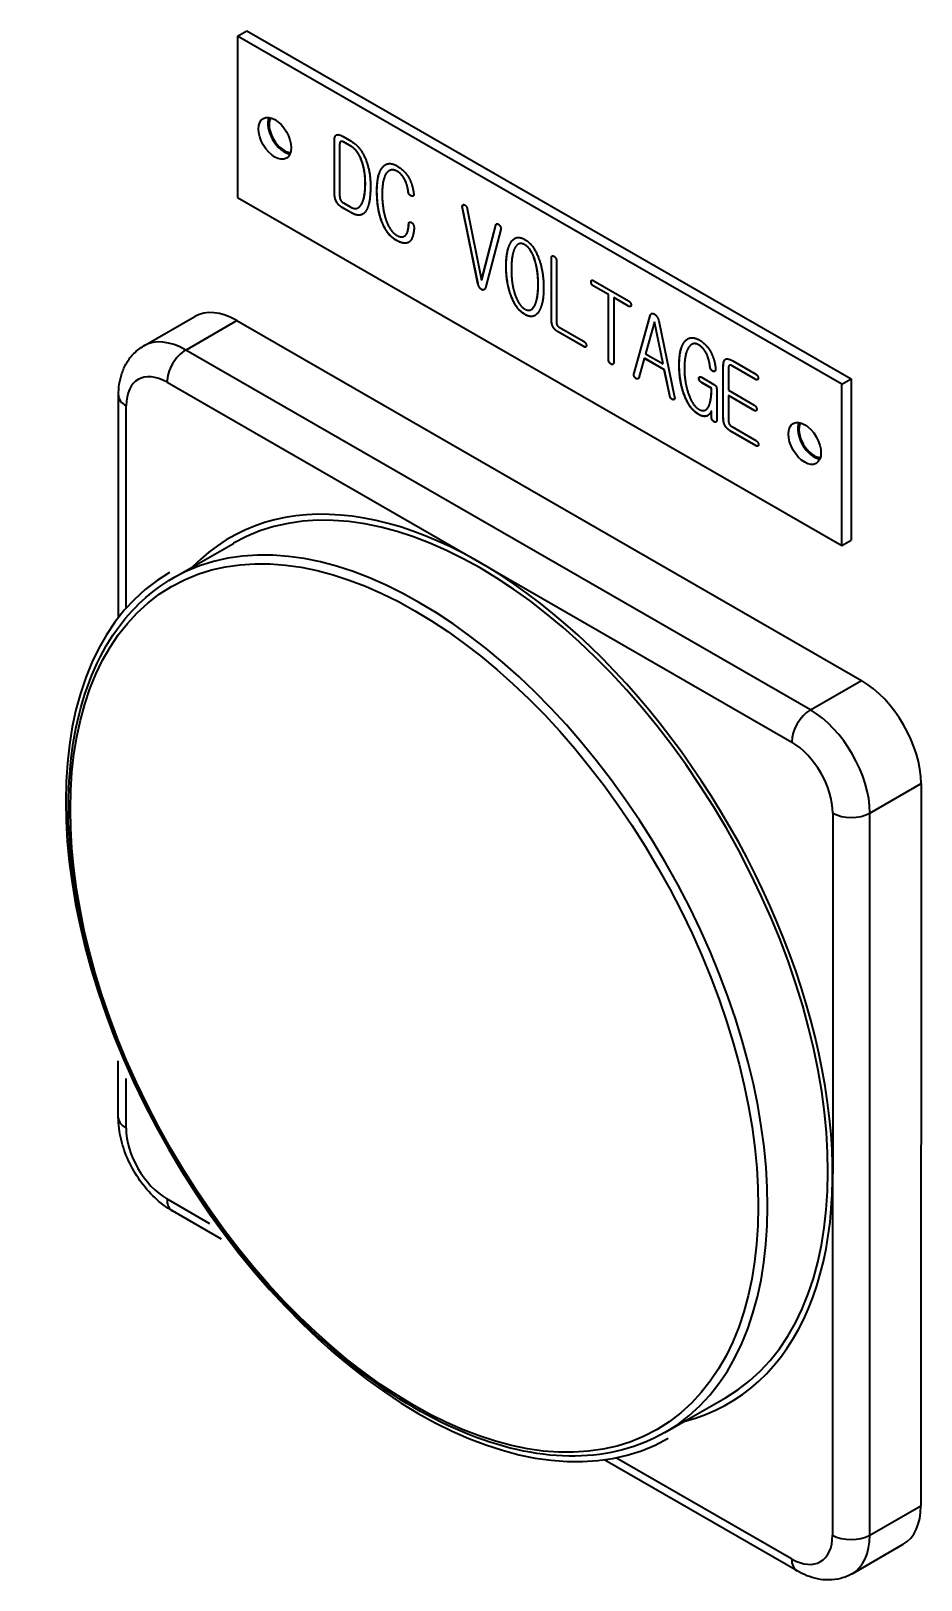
# Model space of a CAD drawing. Header units: inches. Extents: x 6934 to 18973, y 4254 to 7629.
# Drawn here: x 10695 to 10749.2, y 6922 to 7016.3 of the extents above; entities that cross this region are included whole.
import ezdxf

# ---------------------------------------------------------------- set-up
doc = ezdxf.new("R2010")
doc.units = ezdxf.units.IN
doc.header["$MEASUREMENT"] = 0
doc.layers.add('POWER SUPPLY CASE OUTLINE$0$가시적인 것(ISO)', color=3, linetype='Continuous', lineweight=40, true_color=0x00ff00)
doc.layers.add('POWER SUPPLY CASE OUTLINE$0$가시적인 좁은 것(ISO)', color=3, linetype='Continuous', lineweight=35, true_color=0x00ff00)

msp = doc.modelspace()

# ---------------------------------------------------------------- linework, layer by layer
at = {"layer": 'POWER SUPPLY CASE OUTLINE$0$가시적인 것(ISO)'}
for p, q in [((10707.596, 7015.944), (10708.162, 7016.27)), ((10744.365, 6994.77), (10707.596, 7015.944)), ((10707.596, 7015.944), (10707.596, 7006.133)), ((10708.162, 7016.27), (10744.931, 6995.095)), ((10714.007, 7009.852), (10714.504, 7009.565)), ((10713.484, 7006.411), (10713.484, 7009.619)), ((10713.489, 7006.414), (10713.489, 7009.623)), ((10713.802, 7009.383), (10713.802, 7006.222)), ((10713.863, 7009.537), (10713.869, 7009.541)), ((10714.52, 7009.23), (10714.032, 7009.511)), ((10714.525, 7009.234), (10714.038, 7009.514)), ((10716.809, 7007.761), (10716.815, 7007.764)), ((10707.596, 7006.133), (10744.365, 6984.959)), ((10717.977, 7006.469), (10717.982, 7006.472)), ((10714.514, 7005.201), (10713.945, 7005.528)), ((10714.52, 7005.204), (10713.951, 7005.532)), ((10714.032, 7005.804), (10714.484, 7005.545)), ((10714.926, 7005.511), (10714.932, 7005.514)), ((10721.275, 7005.494), (10721.281, 7005.498)), ((10722.219, 7000.889), (10721.275, 7005.494)), ((10722.224, 7000.892), (10721.281, 7005.498)), ((10721.567, 7005.451), (10722.444, 7001.114)), ((10718.002, 7004.52), (10718.008, 7004.524)), ((10722.444, 7001.114), (10723.301, 7004.446)), ((10722.45, 7001.118), (10723.307, 7004.45)), ((10723.609, 7004.192), (10722.67, 7000.635)), ((10723.301, 7004.446), (10723.307, 7004.45)), ((10717.733, 7003.78), (10717.739, 7003.783)), ((10724.663, 7003.291), (10724.669, 7003.294)), ((10726.686, 6998.707), (10726.686, 7002.438)), ((10726.692, 6998.711), (10726.692, 7002.441)), ((10727.004, 7002.254), (10727.004, 6998.53)), ((10722.219, 7000.889), (10722.224, 7000.892)), ((10722.444, 7001.114), (10722.45, 7001.118)), ((10729.23, 7001.085), (10731.374, 6999.85)), ((10730.159, 7000.224), (10729.23, 7000.759)), ((10730.164, 7000.228), (10729.236, 7000.762)), ((10730.159, 7000.224), (10730.164, 7000.228)), ((10730.159, 6996.269), (10730.159, 7000.224)), ((10730.164, 6996.272), (10730.164, 7000.228)), ((10730.477, 7000.041), (10730.482, 7000.044)), ((10730.477, 7000.041), (10730.477, 6996.086)), ((10731.374, 6999.524), (10730.477, 7000.041)), ((10731.38, 6999.528), (10730.482, 7000.044)), ((10701.879, 6997.105), (10704.99, 6998.896)), ((10707.546, 6998.645), (10745.56, 6976.741)), ((10725.462, 6999.314), (10725.467, 6999.317)), ((10731.723, 6995.451), (10732.693, 6998.943)), ((10731.729, 6995.454), (10732.698, 6998.946)), ((10732.954, 6998.567), (10732.416, 6996.63)), ((10732.693, 6998.943), (10732.698, 6998.946)), ((10732.954, 6998.567), (10732.96, 6998.57)), ((10733.488, 6996.012), (10732.954, 6998.567)), ((10733.493, 6996.016), (10732.96, 6998.57)), ((10733.221, 6998.639), (10734.185, 6993.992)), ((10726.784, 6998.266), (10726.789, 6998.269)), ((10728.651, 6997.06), (10727.056, 6997.979)), ((10728.656, 6997.063), (10727.061, 6997.982)), ((10727.168, 6998.24), (10728.646, 6997.389)), ((10732.416, 6996.63), (10733.488, 6996.012)), ((10735.225, 6997.194), (10735.231, 6997.198)), ((10730.205, 6996.106), (10730.211, 6996.109)), ((10732.339, 6996.348), (10732.01, 6995.167)), ((10732.339, 6996.348), (10732.344, 6996.351)), ((10733.559, 6995.645), (10732.339, 6996.348)), ((10733.565, 6995.648), (10732.344, 6996.351)), ((10733.488, 6996.012), (10733.493, 6996.016)), ((10733.559, 6995.645), (10733.565, 6995.648)), ((10733.888, 6994.068), (10733.559, 6995.645)), ((10733.893, 6994.071), (10733.565, 6995.648)), ((10736.406, 6995.654), (10736.412, 6995.657)), ((10737.145, 6992.738), (10737.145, 6995.857)), ((10737.15, 6992.741), (10737.15, 6995.861)), ((10737.463, 6995.769), (10737.463, 6994.405)), ((10737.514, 6995.918), (10737.52, 6995.921)), ((10739.12, 6995.064), (10737.683, 6995.891)), ((10739.125, 6995.067), (10737.689, 6995.894)), ((10737.719, 6996.197), (10739.12, 6995.39)), ((10731.713, 6995.279), (10731.719, 6995.282)), ((10731.723, 6995.451), (10731.729, 6995.454)), ((10731.805, 6995.143), (10731.811, 6995.146)), ((10735.662, 6995.128), (10735.668, 6995.131)), ((10735.709, 6994.988), (10735.714, 6994.992)), ((10735.827, 6995.193), (10736.575, 6994.762)), ((10736.427, 6994.521), (10735.827, 6994.867)), ((10736.432, 6994.525), (10735.832, 6994.87)), ((10744.365, 6994.77), (10744.931, 6995.095)), ((10744.365, 6984.959), (10744.365, 6994.77)), ((10744.931, 6995.095), (10744.931, 6985.285)), ((10700.341, 6980.632), (10700.345, 6994.102)), ((10733.888, 6994.068), (10733.893, 6994.071)), ((10736.427, 6994.521), (10736.432, 6994.525)), ((10736.745, 6994.457), (10736.745, 6992.559)), ((10737.463, 6994.405), (10739.032, 6993.501)), ((10737.463, 6994.079), (10737.469, 6994.082)), ((10737.463, 6994.079), (10737.463, 6992.561)), ((10739.032, 6993.175), (10737.463, 6994.079)), ((10739.038, 6993.178), (10737.469, 6994.082)), ((10736.073, 6993.21), (10736.079, 6993.213)), ((10736.427, 6993.152), (10736.432, 6993.155)), ((10736.427, 6992.742), (10736.427, 6993.152)), ((10736.432, 6992.746), (10736.432, 6993.155)), ((10736.473, 6992.591), (10736.479, 6992.594)), ((10736.586, 6992.491), (10736.591, 6992.494)), ((10737.258, 6992.24), (10737.263, 6992.243)), ((10739.12, 6991.031), (10737.653, 6991.876)), ((10739.125, 6991.035), (10737.658, 6991.879)), ((10737.668, 6992.194), (10739.12, 6991.358)), ((10744.365, 6984.959), (10744.931, 6985.285)), ((10703.656, 6982.972), (10707.333, 6985.089)), ((10749.179, 6970.469), (10749.168, 6926.525)), ((10700.333, 6950.158), (10700.334, 6953.596)), ((10706.604, 6942.742), (10703.623, 6944.459)), ((10733.598, 6930.977), (10737.275, 6933.094)), ((10741.637, 6922.555), (10729.948, 6929.291)), ((10744.991, 6922.382), (10748.103, 6924.174))]:
    msp.add_line(p, q, dxfattribs=at)
for centre in [(10709.859, 7009.736), (10742.103, 6991.167)]:
    msp.add_ellipse(centre, major_axis=(-0.699, 1.213), ratio=0.578093, dxfattribs=at)
for centre, major_axis, start_param, end_param in [((10710.424, 7010.061), (0.699, -1.213), 3.556693, 5.868085), ((10710.424, 7010.061), (0.647, -1.124), 3.488877, 5.935901), ((10707.545, 6994.459), (-2.555, 4.437), 5.499422, 6.283185), ((10742.668, 6991.493), (0.699, -1.213), 3.556693, 5.868085), ((10742.668, 6991.493), (0.647, -1.124), 3.488877, 5.935901), ((10722.304, 6959.092), (-14.971, 25.998), 3.141593, 6.283185), ((10722.304, 6959.092), (-15.171, 26.344), 2.979193, 6.445585), ((10745.559, 6972.555), (2.555, -4.437), 0.787033, 2.357829), ((10745.548, 6928.611), (2.555, -4.437), 0, 0.787033)]:
    msp.add_ellipse(centre, major_axis=major_axis, ratio=0.578093, start_param=start_param, end_param=end_param, dxfattribs=at)
for points in [[(10713.484, 7009.619), (10713.484, 7009.886), (10713.617, 7009.946)], [(10713.489, 7009.623), (10713.489, 7009.87), (10713.604, 7009.94)], [(10713.617, 7009.946), (10713.75, 7010), (10714.007, 7009.852)], [(10713.863, 7009.537), (10713.802, 7009.502), (10713.802, 7009.383)], [(10714.032, 7009.511), (10713.925, 7009.573), (10713.863, 7009.537)], [(10714.038, 7009.514), (10713.93, 7009.576), (10713.869, 7009.541)], [(10714.504, 7009.565), (10715.053, 7009.249), (10715.371, 7008.485)], [(10715.115, 7008.437), (10714.889, 7009.018), (10714.52, 7009.23)], [(10715.12, 7008.44), (10714.895, 7009.021), (10714.525, 7009.234)], [(10715.361, 7006.991), (10715.361, 7007.821), (10715.115, 7008.437)], [(10715.366, 7006.994), (10715.366, 7007.824), (10715.12, 7008.44)], [(10715.371, 7008.485), (10715.679, 7007.744), (10715.679, 7006.807)], [(10716.069, 7006.53), (10716.069, 7007.573), (10716.417, 7007.983)], [(10716.074, 7006.533), (10716.074, 7007.577), (10716.423, 7007.987)], [(10716.417, 7007.983), (10716.751, 7008.372), (10717.289, 7008.062)], [(10716.423, 7007.987), (10716.502, 7008.079), (10716.593, 7008.132)], [(10717.289, 7008.062), (10717.772, 7007.785), (10718.038, 7007.287)], [(10715.089, 7005.664), (10715.361, 7006.036), (10715.361, 7006.991)], [(10715.095, 7005.668), (10715.366, 7006.039), (10715.366, 7006.994)], [(10716.674, 7007.646), (10716.387, 7007.295), (10716.387, 7006.352)], [(10717.325, 7007.715), (10716.93, 7007.943), (10716.674, 7007.646)], [(10717.331, 7007.719), (10717.034, 7007.89), (10716.815, 7007.764)], [(10717.741, 7007.257), (10717.561, 7007.58), (10717.325, 7007.715)], [(10717.746, 7007.26), (10717.567, 7007.583), (10717.331, 7007.719)], [(10717.977, 7006.469), (10717.936, 7006.901), (10717.741, 7007.257)], [(10717.982, 7006.472), (10717.941, 7006.905), (10717.746, 7007.26)], [(10718.038, 7007.287), (10718.259, 7006.869), (10718.31, 7006.324)], [(10713.601, 7005.887), (10713.484, 7006.115), (10713.484, 7006.411)], [(10713.607, 7005.89), (10713.489, 7006.118), (10713.489, 7006.414)], [(10713.802, 7006.222), (10713.802, 7006.086), (10713.863, 7005.979)], [(10715.679, 7006.807), (10715.679, 7005.841), (10715.443, 7005.395)], [(10716.423, 7004.535), (10716.069, 7005.349), (10716.069, 7006.53)], [(10716.428, 7004.538), (10716.074, 7005.353), (10716.074, 7006.533)], [(10716.387, 7006.352), (10716.387, 7005.469), (10716.617, 7004.784)], [(10718.156, 7006.235), (10717.987, 7006.303), (10717.977, 7006.469)], [(10718.162, 7006.238), (10717.993, 7006.306), (10717.982, 7006.472)], [(10718.31, 7006.324), (10718.32, 7006.17), (10718.156, 7006.235)], [(10718.279, 7006.226), (10718.241, 7006.207), (10718.162, 7006.238)], [(10713.945, 7005.528), (10713.719, 7005.658), (10713.601, 7005.887)], [(10713.951, 7005.532), (10713.725, 7005.662), (10713.607, 7005.89)], [(10713.863, 7005.979), (10713.919, 7005.869), (10714.032, 7005.804)], [(10714.484, 7005.545), (10714.848, 7005.335), (10715.089, 7005.664)], [(10715.443, 7005.395), (10715.145, 7004.837), (10714.514, 7005.201)], [(10715.199, 7005.12), (10714.93, 7004.968), (10714.52, 7005.204)], [(10714.932, 7005.514), (10715.019, 7005.565), (10715.095, 7005.668)], [(10721.275, 7005.494), (10721.249, 7005.61), (10721.285, 7005.666)], [(10721.281, 7005.498), (10721.255, 7005.613), (10721.291, 7005.67)], [(10721.285, 7005.666), (10721.316, 7005.714), (10721.377, 7005.696)], [(10721.291, 7005.67), (10721.301, 7005.685), (10721.314, 7005.694)], [(10721.377, 7005.696), (10721.439, 7005.685), (10721.49, 7005.619)], [(10721.49, 7005.619), (10721.547, 7005.551), (10721.567, 7005.451)], [(10717.228, 7003.537), (10716.73, 7003.824), (10716.423, 7004.535)], [(10717.234, 7003.541), (10716.736, 7003.827), (10716.428, 7004.538)], [(10716.617, 7004.784), (10716.859, 7004.076), (10717.269, 7003.84)], [(10717.792, 7003.823), (10717.992, 7003.999), (10718.002, 7004.52)], [(10717.798, 7003.826), (10717.998, 7004.002), (10718.008, 7004.524)], [(10718.331, 7004.296), (10718.29, 7003.56), (10717.982, 7003.4)], [(10718.002, 7004.52), (10718.002, 7004.615), (10718.054, 7004.639)], [(10718.008, 7004.524), (10718.008, 7004.61), (10718.051, 7004.638)], [(10718.054, 7004.639), (10718.105, 7004.657), (10718.172, 7004.619)], [(10718.172, 7004.619), (10718.238, 7004.574), (10718.279, 7004.497)], [(10718.279, 7004.497), (10718.331, 7004.403), (10718.331, 7004.296)], [(10723.301, 7004.446), (10723.316, 7004.532), (10723.378, 7004.532)], [(10723.307, 7004.45), (10723.317, 7004.506), (10723.347, 7004.525)], [(10723.378, 7004.532), (10723.429, 7004.539), (10723.491, 7004.485)], [(10723.491, 7004.485), (10723.557, 7004.429), (10723.588, 7004.352)], [(10723.588, 7004.352), (10723.624, 7004.266), (10723.609, 7004.192)], [(10717.982, 7003.4), (10717.715, 7003.257), (10717.228, 7003.537)], [(10717.988, 7003.403), (10717.721, 7003.26), (10717.234, 7003.541)], [(10717.269, 7003.84), (10717.602, 7003.648), (10717.792, 7003.823)], [(10717.739, 7003.783), (10717.77, 7003.801), (10717.798, 7003.826)], [(10717.998, 7003.409), (10717.993, 7003.406), (10717.988, 7003.403)], [(10723.932, 7001.954), (10723.932, 7002.921), (10724.209, 7003.384)], [(10723.937, 7001.957), (10723.937, 7002.924), (10724.214, 7003.387)], [(10724.209, 7003.384), (10724.517, 7003.9), (10725.071, 7003.581)], [(10724.214, 7003.387), (10724.32, 7003.565), (10724.455, 7003.643)], [(10725.071, 7003.255), (10724.665, 7003.489), (10724.445, 7003.023)], [(10725.076, 7003.259), (10724.841, 7003.394), (10724.669, 7003.294)], [(10725.071, 7003.581), (10725.624, 7003.262), (10725.932, 7002.391)], [(10725.681, 7002.311), (10725.465, 7003.028), (10725.071, 7003.255)], [(10725.687, 7002.314), (10725.471, 7003.031), (10725.076, 7003.259)], [(10724.445, 7003.023), (10724.25, 7002.601), (10724.25, 7001.771)], [(10725.881, 7000.832), (10725.881, 7001.662), (10725.681, 7002.311)], [(10725.887, 7000.835), (10725.887, 7001.665), (10725.687, 7002.314)], [(10725.932, 7002.391), (10726.214, 7001.606), (10726.214, 7000.64)], [(10726.686, 7002.438), (10726.686, 7002.538), (10726.732, 7002.571)], [(10726.692, 7002.441), (10726.692, 7002.54), (10726.737, 7002.574)], [(10726.732, 7002.571), (10726.779, 7002.598), (10726.845, 7002.559)], [(10726.845, 7002.559), (10726.907, 7002.524), (10726.953, 7002.444)], [(10726.953, 7002.444), (10727.004, 7002.355), (10727.004, 7002.254)], [(10724.209, 7000.211), (10723.932, 7000.993), (10723.932, 7001.954)], [(10724.214, 7000.214), (10723.937, 7000.997), (10723.937, 7001.957)], [(10724.25, 7001.771), (10724.25, 7000.947), (10724.445, 7000.301)], [(10722.434, 7000.533), (10722.285, 7000.619), (10722.219, 7000.889)], [(10722.44, 7000.537), (10722.291, 7000.622), (10722.224, 7000.892)], [(10722.67, 7000.635), (10722.588, 7000.445), (10722.434, 7000.533)], [(10722.585, 7000.522), (10722.523, 7000.489), (10722.44, 7000.537)], [(10725.681, 6999.589), (10725.881, 7000.007), (10725.881, 7000.832)], [(10725.687, 6999.592), (10725.887, 7000.01), (10725.887, 7000.835)], [(10726.214, 7000.64), (10726.214, 6999.679), (10725.932, 6999.219)], [(10729.107, 7000.996), (10729.102, 7001.159), (10729.23, 7001.085)], [(10729.23, 7000.759), (10729.112, 7000.827), (10729.107, 7000.996)], [(10729.113, 7000.999), (10729.11, 7001.082), (10729.142, 7001.104)], [(10729.236, 7000.762), (10729.118, 7000.83), (10729.113, 7000.999)], [(10725.071, 6999.015), (10724.517, 6999.334), (10724.209, 7000.211)], [(10725.076, 6999.018), (10724.522, 6999.337), (10724.214, 7000.214)], [(10724.445, 7000.301), (10724.665, 6999.58), (10725.071, 6999.347)], [(10725.071, 6999.347), (10725.465, 6999.12), (10725.681, 6999.589)], [(10725.467, 6999.317), (10725.594, 6999.39), (10725.687, 6999.592)], [(10731.374, 6999.85), (10731.441, 6999.812), (10731.492, 6999.735)], [(10731.503, 6999.504), (10731.456, 6999.477), (10731.374, 6999.524)], [(10731.505, 6999.505), (10731.459, 6999.482), (10731.38, 6999.528)], [(10731.492, 6999.735), (10731.533, 6999.664), (10731.539, 6999.596)], [(10731.539, 6999.596), (10731.544, 6999.528), (10731.503, 6999.504)], [(10725.932, 6999.219), (10725.624, 6998.696), (10725.071, 6999.015)], [(10725.689, 6998.957), (10725.434, 6998.812), (10725.076, 6999.018)], [(10726.784, 6998.266), (10726.686, 6998.452), (10726.686, 6998.707)], [(10726.789, 6998.269), (10726.692, 6998.456), (10726.692, 6998.711)], [(10727.004, 6998.53), (10727.004, 6998.417), (10727.035, 6998.358)], [(10732.693, 6998.943), (10732.764, 6999.151), (10732.954, 6999.042)], [(10732.698, 6998.946), (10732.728, 6999.034), (10732.78, 6999.065)], [(10732.954, 6999.042), (10733.139, 6998.929), (10733.221, 6998.639)], [(10727.056, 6997.979), (10726.876, 6998.082), (10726.784, 6998.266)], [(10727.061, 6997.982), (10726.882, 6998.085), (10726.789, 6998.269)], [(10727.035, 6998.358), (10727.071, 6998.296), (10727.168, 6998.24)], [(10734.796, 6997.364), (10735.139, 6997.783), (10735.688, 6997.467)], [(10734.801, 6997.368), (10734.889, 6997.475), (10734.99, 6997.534)], [(10728.646, 6997.389), (10728.723, 6997.345), (10728.769, 6997.271)], [(10728.774, 6997.043), (10728.728, 6997.016), (10728.651, 6997.06)], [(10728.776, 6997.044), (10728.731, 6997.02), (10728.656, 6997.063)], [(10728.769, 6997.271), (10728.81, 6997.2), (10728.815, 6997.132)], [(10728.815, 6997.132), (10728.815, 6997.066), (10728.774, 6997.043)], [(10734.462, 6995.955), (10734.462, 6996.94), (10734.796, 6997.364)], [(10734.468, 6995.958), (10734.468, 6996.943), (10734.801, 6997.368)], [(10735.057, 6997.036), (10734.78, 6996.662), (10734.78, 6995.742)], [(10735.642, 6997.168), (10735.298, 6997.365), (10735.057, 6997.036)], [(10735.648, 6997.171), (10735.416, 6997.304), (10735.231, 6997.198)], [(10736.093, 6996.688), (10735.919, 6997.008), (10735.642, 6997.168)], [(10736.099, 6996.691), (10735.925, 6997.011), (10735.648, 6997.171)], [(10735.688, 6997.467), (10736.129, 6997.213), (10736.401, 6996.695)], [(10736.34, 6995.823), (10736.278, 6996.345), (10736.093, 6996.688)], [(10736.345, 6995.826), (10736.284, 6996.348), (10736.099, 6996.691)], [(10736.401, 6996.695), (10736.642, 6996.23), (10736.678, 6995.699)], [(10730.205, 6996.106), (10730.159, 6996.186), (10730.159, 6996.269)], [(10730.211, 6996.109), (10730.164, 6996.189), (10730.164, 6996.272)], [(10730.318, 6995.993), (10730.251, 6996.032), (10730.205, 6996.106)], [(10730.323, 6995.997), (10730.257, 6996.035), (10730.211, 6996.109)], [(10730.425, 6995.979), (10730.379, 6995.958), (10730.318, 6995.993)], [(10730.431, 6995.982), (10730.385, 6995.961), (10730.323, 6995.997)], [(10730.477, 6996.086), (10730.477, 6996.003), (10730.425, 6995.979)], [(10730.435, 6995.984), (10730.433, 6995.983), (10730.431, 6995.982)], [(10734.77, 6994.117), (10734.462, 6994.947), (10734.462, 6995.955)], [(10734.776, 6994.121), (10734.468, 6994.95), (10734.468, 6995.958)], [(10734.78, 6995.742), (10734.78, 6994.9), (10735.021, 6994.192)], [(10736.406, 6995.654), (10736.35, 6995.728), (10736.34, 6995.823)], [(10736.412, 6995.657), (10736.355, 6995.731), (10736.345, 6995.826)], [(10736.524, 6995.556), (10736.458, 6995.583), (10736.406, 6995.654)], [(10736.53, 6995.56), (10736.463, 6995.586), (10736.412, 6995.657)], [(10736.678, 6995.699), (10736.683, 6995.601), (10736.632, 6995.566)], [(10737.145, 6995.857), (10737.145, 6996.213), (10737.283, 6996.294)], [(10737.15, 6995.861), (10737.15, 6996.213), (10737.287, 6996.295)], [(10737.283, 6996.294), (10737.417, 6996.371), (10737.719, 6996.197)], [(10737.514, 6995.917), (10737.463, 6995.882), (10737.463, 6995.769)], [(10737.683, 6995.891), (10737.576, 6995.953), (10737.514, 6995.917)], [(10737.689, 6995.894), (10737.581, 6995.956), (10737.52, 6995.921)], [(10731.713, 6995.279), (10731.682, 6995.368), (10731.723, 6995.451)], [(10731.719, 6995.282), (10731.688, 6995.371), (10731.729, 6995.454)], [(10731.805, 6995.143), (10731.739, 6995.199), (10731.713, 6995.279)], [(10731.811, 6995.146), (10731.744, 6995.202), (10731.719, 6995.282)], [(10731.923, 6995.098), (10731.862, 6995.092), (10731.805, 6995.143)], [(10731.929, 6995.102), (10731.867, 6995.096), (10731.811, 6995.146)], [(10732.01, 6995.167), (10731.985, 6995.105), (10731.923, 6995.098)], [(10731.968, 6995.113), (10731.951, 6995.104), (10731.929, 6995.102)], [(10735.662, 6995.128), (10735.662, 6995.193), (10735.704, 6995.217)], [(10735.709, 6994.988), (10735.668, 6995.059), (10735.662, 6995.128)], [(10735.668, 6995.131), (10735.668, 6995.194), (10735.706, 6995.218)], [(10735.714, 6994.992), (10735.673, 6995.063), (10735.668, 6995.131)], [(10735.704, 6995.217), (10735.745, 6995.24), (10735.827, 6995.193)], [(10735.827, 6994.867), (10735.75, 6994.911), (10735.709, 6994.988)], [(10735.832, 6994.87), (10735.755, 6994.915), (10735.714, 6994.992)], [(10736.632, 6995.566), (10736.591, 6995.53), (10736.524, 6995.556)], [(10736.621, 6995.558), (10736.584, 6995.538), (10736.53, 6995.56)], [(10736.575, 6994.762), (10736.678, 6994.703), (10736.714, 6994.641)], [(10739.12, 6995.39), (10739.191, 6995.349), (10739.238, 6995.275)], [(10739.238, 6995.05), (10739.197, 6995.02), (10739.12, 6995.064)], [(10739.235, 6995.048), (10739.195, 6995.027), (10739.125, 6995.067)], [(10739.238, 6995.275), (10739.279, 6995.204), (10739.279, 6995.139)], [(10739.279, 6995.139), (10739.279, 6995.073), (10739.238, 6995.05)], [(10733.96, 6993.914), (10733.898, 6993.985), (10733.888, 6994.068)], [(10733.965, 6993.917), (10733.904, 6993.988), (10733.893, 6994.071)], [(10734.072, 6993.837), (10734.011, 6993.855), (10733.96, 6993.914)], [(10734.078, 6993.84), (10734.017, 6993.858), (10733.965, 6993.917)], [(10734.17, 6993.858), (10734.134, 6993.819), (10734.072, 6993.837)], [(10734.153, 6993.844), (10734.122, 6993.828), (10734.078, 6993.84)], [(10734.185, 6993.992), (10734.206, 6993.897), (10734.17, 6993.858)], [(10735.652, 6992.927), (10735.098, 6993.246), (10734.77, 6994.117)], [(10735.658, 6992.931), (10735.104, 6993.25), (10734.776, 6994.121)], [(10735.021, 6994.192), (10735.273, 6993.472), (10735.652, 6993.254)], [(10736.206, 6993.338), (10736.427, 6993.656), (10736.427, 6994.521)], [(10736.212, 6993.341), (10736.432, 6993.659), (10736.432, 6994.525)], [(10736.714, 6994.641), (10736.745, 6994.581), (10736.745, 6994.457)], [(10735.652, 6993.254), (10736.006, 6993.05), (10736.206, 6993.338)], [(10736.155, 6992.845), (10735.945, 6992.759), (10735.652, 6992.927)], [(10736.161, 6992.849), (10735.95, 6992.762), (10735.658, 6992.931)], [(10736.079, 6993.213), (10736.152, 6993.255), (10736.212, 6993.341)], [(10736.427, 6993.152), (10736.324, 6992.914), (10736.155, 6992.845)], [(10736.204, 6992.87), (10736.183, 6992.858), (10736.161, 6992.849)], [(10739.032, 6993.501), (10739.099, 6993.463), (10739.145, 6993.389)], [(10739.145, 6993.164), (10739.104, 6993.134), (10739.032, 6993.175)], [(10739.142, 6993.161), (10739.103, 6993.141), (10739.038, 6993.178)], [(10739.145, 6993.389), (10739.181, 6993.321), (10739.186, 6993.253)], [(10739.186, 6993.253), (10739.186, 6993.187), (10739.145, 6993.164)], [(10736.473, 6992.591), (10736.427, 6992.665), (10736.427, 6992.742)], [(10736.479, 6992.594), (10736.432, 6992.668), (10736.432, 6992.746)], [(10736.586, 6992.491), (10736.519, 6992.523), (10736.473, 6992.591)], [(10736.591, 6992.494), (10736.525, 6992.526), (10736.479, 6992.594)], [(10736.693, 6992.47), (10736.647, 6992.455), (10736.586, 6992.491)], [(10736.699, 6992.473), (10736.653, 6992.458), (10736.591, 6992.494)], [(10736.745, 6992.559), (10736.745, 6992.488), (10736.693, 6992.47)], [(10736.71, 6992.478), (10736.705, 6992.475), (10736.699, 6992.473)], [(10737.258, 6992.24), (10737.145, 6992.43), (10737.145, 6992.738)], [(10737.263, 6992.243), (10737.15, 6992.433), (10737.15, 6992.741)], [(10737.653, 6991.876), (10737.371, 6992.039), (10737.258, 6992.24)], [(10737.658, 6991.879), (10737.376, 6992.042), (10737.263, 6992.243)], [(10737.463, 6992.561), (10737.463, 6992.436), (10737.519, 6992.344)], [(10737.519, 6992.344), (10737.571, 6992.25), (10737.668, 6992.194)], [(10739.12, 6991.358), (10739.197, 6991.313), (10739.248, 6991.236)], [(10739.248, 6991.011), (10739.197, 6990.987), (10739.12, 6991.031)], [(10739.252, 6991.014), (10739.201, 6990.991), (10739.125, 6991.035)], [(10739.248, 6991.236), (10739.289, 6991.165), (10739.289, 6991.1)], [(10739.289, 6991.1), (10739.289, 6991.035), (10739.248, 6991.011)]]:
    msp.add_open_spline(points, degree=2, dxfattribs=at)
for points, knots in [([(10700.345, 6994.102), (10700.345, 6994.326), (10700.36, 6994.549), (10700.426, 6994.994), (10700.478, 6995.215), (10700.624, 6995.65), (10700.72, 6995.865), (10700.963, 6996.275), (10701.111, 6996.471), (10701.46, 6996.823), (10701.66, 6996.979), (10701.879, 6997.105)], [3.1415927, 3.1415927, 3.1415927, 3.1415927, 3.2989993, 3.2989993, 3.4564059, 3.4564059, 3.6138125, 3.6138125, 3.7712191, 3.7712191, 3.9286258, 3.9286258, 3.9286258, 3.9286258]), ([(10733.598, 6930.977), (10731.994, 6930.054), (10730.141, 6929.569), (10726.108, 6929.513), (10723.924, 6929.956), (10719.436, 6931.734), (10717.13, 6933.08), (10712.649, 6936.538), (10710.474, 6938.648), (10706.476, 6943.416), (10704.652, 6946.071), (10701.538, 6951.659), (10700.247, 6954.59), (10698.328, 6960.439), (10697.7, 6963.354), (10697.175, 6968.88), (10697.279, 6971.489), (10698.218, 6976.132), (10699.053, 6978.168), (10701.164, 6981.136), (10702.323, 6982.204), (10703.656, 6982.972)], [0.787033, 0.787033, 0.787033, 0.787033, 1.098808, 1.098808, 1.416234, 1.416234, 1.738111, 1.738111, 2.06029, 2.06029, 2.38209, 2.38209, 2.703749, 2.703749, 3.025598, 3.025598, 3.347823, 3.347823, 3.66941, 3.66941, 3.928626, 3.928626, 3.928626, 3.928626]), ([(10703.623, 6944.459), (10703.236, 6944.682), (10702.879, 6944.957), (10702.22, 6945.584), (10701.919, 6945.936), (10701.384, 6946.694), (10701.15, 6947.1), (10700.761, 6947.943), (10700.606, 6948.38), (10700.393, 6949.264), (10700.333, 6949.711), (10700.333, 6950.158)], [1.570796, 1.570796, 1.570796, 1.570796, 1.884956, 1.884956, 2.199115, 2.199115, 2.513274, 2.513274, 2.827433, 2.827433, 3.141593, 3.141593, 3.141593, 3.141593]), ([(10744.991, 6922.382), (10744.774, 6922.257), (10744.539, 6922.162), (10744.062, 6922.037), (10743.819, 6922.007), (10743.344, 6922.001), (10743.112, 6922.026), (10742.663, 6922.116), (10742.447, 6922.182), (10742.03, 6922.346), (10741.83, 6922.444), (10741.637, 6922.555)], [0.7870331, 0.7870331, 0.7870331, 0.7870331, 0.9437858, 0.9437858, 1.1005384, 1.1005384, 1.257291, 1.257291, 1.4140437, 1.4140437, 1.5707963, 1.5707963, 1.5707963, 1.5707963])]:
    msp.add_open_spline(points, degree=3, knots=knots, dxfattribs=at)
at = {"layer": 'POWER SUPPLY CASE OUTLINE$0$가시적인 좁은 것(ISO)'}
for p, q in [((10713.484, 7009.619), (10713.489, 7009.623)), ((10714.032, 7009.511), (10714.038, 7009.514)), ((10714.52, 7009.23), (10714.525, 7009.234)), ((10715.115, 7008.437), (10715.12, 7008.44)), ((10716.417, 7007.983), (10716.423, 7007.987)), ((10715.361, 7006.991), (10715.366, 7006.994)), ((10717.325, 7007.715), (10717.331, 7007.719)), ((10717.741, 7007.257), (10717.746, 7007.26)), ((10713.484, 7006.411), (10713.489, 7006.414)), ((10716.069, 7006.53), (10716.074, 7006.533)), ((10718.156, 7006.235), (10718.162, 7006.238)), ((10713.601, 7005.887), (10713.607, 7005.89)), ((10713.945, 7005.528), (10713.951, 7005.532)), ((10714.514, 7005.201), (10714.52, 7005.204)), ((10715.089, 7005.664), (10715.095, 7005.668)), ((10721.285, 7005.666), (10721.291, 7005.67)), ((10716.423, 7004.535), (10716.428, 7004.538)), ((10717.228, 7003.537), (10717.234, 7003.541)), ((10717.792, 7003.823), (10717.798, 7003.826)), ((10717.982, 7003.4), (10717.988, 7003.403)), ((10724.209, 7003.384), (10724.214, 7003.387)), ((10725.071, 7003.255), (10725.076, 7003.259)), ((10725.681, 7002.311), (10725.687, 7002.314)), ((10726.686, 7002.438), (10726.692, 7002.441)), ((10723.932, 7001.954), (10723.937, 7001.957)), ((10722.434, 7000.533), (10722.44, 7000.537)), ((10725.881, 7000.832), (10725.887, 7000.835)), ((10729.107, 7000.996), (10729.113, 7000.999)), ((10729.23, 7000.759), (10729.236, 7000.762)), ((10724.209, 7000.211), (10724.214, 7000.214)), ((10725.681, 6999.589), (10725.687, 6999.592)), ((10731.374, 6999.524), (10731.38, 6999.528)), ((10704.435, 6996.853), (10707.546, 6998.645)), ((10725.071, 6999.015), (10725.076, 6999.018)), ((10726.686, 6998.707), (10726.692, 6998.711)), ((10727.056, 6997.979), (10727.061, 6997.982)), ((10742.449, 6974.949), (10704.435, 6996.853)), ((10728.651, 6997.06), (10728.656, 6997.063)), ((10734.796, 6997.364), (10734.801, 6997.368)), ((10735.642, 6997.168), (10735.648, 6997.171)), ((10736.093, 6996.688), (10736.099, 6996.691)), ((10730.159, 6996.269), (10730.164, 6996.272)), ((10730.318, 6995.993), (10730.323, 6995.997)), ((10730.425, 6995.979), (10730.431, 6995.982)), ((10734.462, 6995.955), (10734.468, 6995.958)), ((10736.34, 6995.823), (10736.345, 6995.826)), ((10737.145, 6995.857), (10737.15, 6995.861)), ((10737.683, 6995.891), (10737.689, 6995.894)), ((10703.303, 6994.894), (10741.317, 6972.99)), ((10731.923, 6995.098), (10731.929, 6995.102)), ((10735.827, 6994.867), (10735.832, 6994.87)), ((10736.524, 6995.556), (10736.53, 6995.56)), ((10739.12, 6995.064), (10739.125, 6995.067)), ((10733.96, 6993.914), (10733.965, 6993.917)), ((10734.072, 6993.837), (10734.078, 6993.84)), ((10734.77, 6994.117), (10734.776, 6994.121)), ((10700.81, 6981.18), (10700.813, 6993.45)), ((10735.652, 6992.927), (10735.658, 6992.931)), ((10736.155, 6992.845), (10736.161, 6992.849)), ((10736.206, 6993.338), (10736.212, 6993.341)), ((10739.032, 6993.175), (10739.038, 6993.178)), ((10736.427, 6992.742), (10736.432, 6992.746)), ((10736.693, 6992.47), (10736.699, 6992.473)), ((10737.145, 6992.738), (10737.15, 6992.741)), ((10737.653, 6991.876), (10737.658, 6991.879)), ((10739.12, 6991.031), (10739.125, 6991.035)), ((10742.449, 6974.949), (10745.56, 6976.741)), ((10746.068, 6968.678), (10749.179, 6970.469)), ((10743.805, 6968.678), (10743.794, 6924.733)), ((10746.057, 6924.733), (10746.068, 6968.678)), ((10700.802, 6949.506), (10700.803, 6952.527)), ((10705.909, 6943.685), (10703.29, 6945.194)), ((10741.304, 6923.29), (10730.659, 6929.424)), ((10746.057, 6924.733), (10749.168, 6926.525))]:
    msp.add_line(p, q, dxfattribs=at)
for centre, major_axis, ratio, start_param, end_param in [((10704.434, 6992.668), (-2.555, 4.437), 0.578093, 5.499422, 6.283185), ((10704.434, 6995.545), (0.799, 1.386), 0.577921, 0.783614, 2.354411), ((10703.302, 6992.016), (-1.757, 3.05), 0.578093, 5.499422, 7.070218), ((10701.945, 6994.102), (-1.6, 0), 0.576034, 0, 0.785547), ((10718.627, 6956.974), (-14.971, 25.998), 0.578093, 3.141593, 6.283185), ((10718.627, 6956.974), (15.171, -26.344), 0.578093, 3.141593, 6.283185), ((10742.448, 6973.641), (-0.799, -1.386), 0.577921, 3.925207, 5.496003), ((10742.448, 6970.764), (-2.555, 4.437), 0.578093, 3.928626, 5.499422), ((10741.316, 6970.112), (1.757, -3.05), 0.578093, 0.787033, 2.357829), ((10744.937, 6969.33), (1.6, 0), 0.576034, 3.92714, 5.497936), ((10701.933, 6950.157), (-1.6, 0), 0.576034, 0, 0.785547), ((10703.291, 6948.071), (-1.757, 3.05), 0.578093, 0.787033, 2.357829), ((10704.422, 6945.846), (-0.799, -1.386), 0.577921, 5.496003, 6.283185), ((10741.305, 6926.167), (1.757, -3.05), 0.578093, 5.499422, 7.070218), ((10744.925, 6925.385), (1.6, 0), 0.576034, 3.92714, 5.497936), ((10742.436, 6926.819), (2.555, -4.437), 0.578093, 0, 0.787033), ((10742.436, 6923.942), (-0.799, -1.386), 0.577921, 5.496003, 6.283185)]:
    msp.add_ellipse(centre, major_axis=major_axis, ratio=ratio, start_param=start_param, end_param=end_param, dxfattribs=at)
msp.add_ellipse((10718.344, 6956.812), major_axis=(-14.771, 25.651), ratio=0.578093, dxfattribs=at)

doc.saveas('drawing.dxf')
